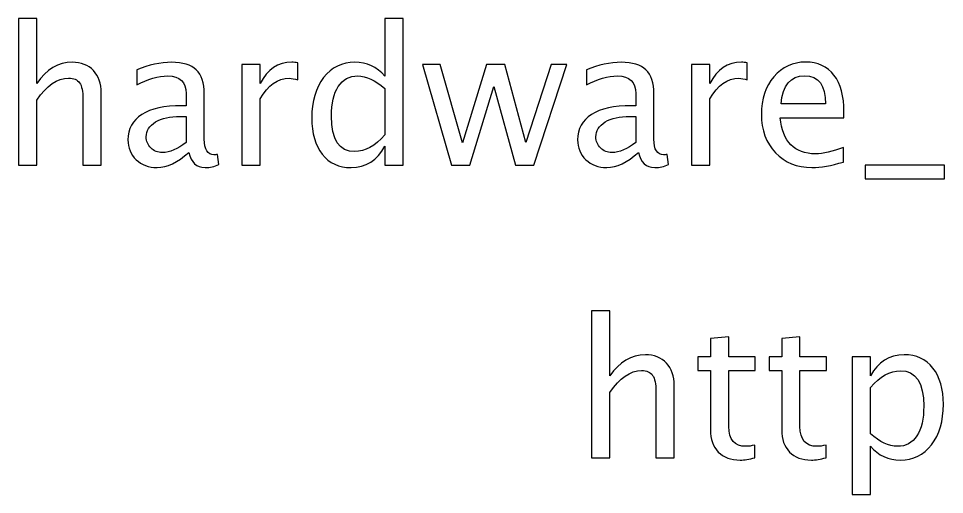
# Model space of a CAD drawing. Header units: centimetres. Extents: x -5.1 to 5.1, y 0.3 to 6.8.
# Drawn here: x -5.121 to -2.548, y 5.505 to 6.828 of the extents above; entities that cross this region are included whole.
import ezdxf

# ---------------------------------------------------------------- set-up
doc = ezdxf.new("R2010")
doc.units = ezdxf.units.CM
doc.header["$MEASUREMENT"] = 0
doc.layers.add('Layer 1', color=7, linetype='Continuous')

msp = doc.modelspace()

# ---------------------------------------------------------------- linework, layer by layer
at = {"layer": 'Layer 1'}
for points, knots in [([(-5.12091, 6.42044), (-5.12091, 6.42044), (-5.12091, 6.82843), (-5.12091, 6.82843), (-5.12091, 6.82843), (-5.12091, 6.82843), (-5.07011, 6.82843), (-5.07011, 6.82843), (-5.07011, 6.82843), (-5.07011, 6.82843), (-5.07011, 6.64789), (-5.07011, 6.64789), (-5.07011, 6.64789), (-5.04321, 6.68714), (-5.01022, 6.70672), (-4.97124, 6.70672), (-4.97124, 6.70672), (-4.94672, 6.70672), (-4.92723, 6.69905), (-4.91286, 6.68361), (-4.91286, 6.68361), (-4.89848, 6.66827), (-4.89125, 6.64754), (-4.89125, 6.62161), (-4.89125, 6.62161), (-4.89125, 6.62161), (-4.89125, 6.42044), (-4.89125, 6.42044), (-4.89125, 6.42044), (-4.89125, 6.42044), (-4.94205, 6.42044), (-4.94205, 6.42044), (-4.94205, 6.42044), (-4.94205, 6.42044), (-4.94205, 6.60503), (-4.94205, 6.60503), (-4.94205, 6.60503), (-4.94205, 6.62585), (-4.94514, 6.64066), (-4.95122, 6.64948), (-4.95122, 6.64948), (-4.9574, 6.65839), (-4.96754, 6.6628), (-4.98174, 6.6628), (-4.98174, 6.6628), (-5.01296, 6.6628), (-5.04242, 6.64243), (-5.07011, 6.60168), (-5.07011, 6.60168), (-5.07011, 6.60168), (-5.07011, 6.42044), (-5.07011, 6.42044), (-5.07011, 6.42044), (-5.07011, 6.42044), (-5.12091, 6.42044), (-5.12091, 6.42044)], [0, 0, 0, 0, 0.0666667, 0.0666667, 0.0666667, 0.0666667, 0.1333333, 0.1333333, 0.1333333, 0.1333333, 0.2, 0.2, 0.2, 0.2, 0.2666667, 0.2666667, 0.2666667, 0.2666667, 0.3333333, 0.3333333, 0.3333333, 0.3333333, 0.4, 0.4, 0.4, 0.4, 0.4666667, 0.4666667, 0.4666667, 0.4666667, 0.5333333, 0.5333333, 0.5333333, 0.5333333, 0.6, 0.6, 0.6, 0.6, 0.6666667, 0.6666667, 0.6666667, 0.6666667, 0.7333333, 0.7333333, 0.7333333, 0.7333333, 0.8, 0.8, 0.8, 0.8, 0.8666667, 0.8666667, 0.8666667, 0.8666667, 1, 1, 1, 1]), ([(-4.10331, 6.42044), (-4.10331, 6.42044), (-4.10331, 6.47309), (-4.10331, 6.47309), (-4.10331, 6.47309), (-4.12404, 6.43376), (-4.15526, 6.41409), (-4.19698, 6.41409), (-4.19698, 6.41409), (-4.23084, 6.41409), (-4.25748, 6.42635), (-4.27688, 6.45096), (-4.27688, 6.45096), (-4.29628, 6.47556), (-4.30598, 6.50916), (-4.30598, 6.55176), (-4.30598, 6.55176), (-4.30598, 6.59833), (-4.29496, 6.63581), (-4.273, 6.66421), (-4.273, 6.66421), (-4.25095, 6.69252), (-4.22202, 6.70672), (-4.18613, 6.70672), (-4.18613, 6.70672), (-4.15288, 6.70672), (-4.12519, 6.69402), (-4.10331, 6.66853), (-4.10331, 6.66853), (-4.10331, 6.66853), (-4.10331, 6.82843), (-4.10331, 6.82843), (-4.10331, 6.82843), (-4.10331, 6.82843), (-4.05251, 6.82843), (-4.05251, 6.82843), (-4.05251, 6.82843), (-4.05251, 6.82843), (-4.05251, 6.42044), (-4.05251, 6.42044), (-4.05251, 6.42044), (-4.05251, 6.42044), (-4.10331, 6.42044), (-4.10331, 6.42044)], [0, 0, 0, 0, 0.0833333, 0.0833333, 0.0833333, 0.0833333, 0.1666667, 0.1666667, 0.1666667, 0.1666667, 0.25, 0.25, 0.25, 0.25, 0.3333333, 0.3333333, 0.3333333, 0.3333333, 0.4166667, 0.4166667, 0.4166667, 0.4166667, 0.5, 0.5, 0.5, 0.5, 0.5833333, 0.5833333, 0.5833333, 0.5833333, 0.6666667, 0.6666667, 0.6666667, 0.6666667, 0.75, 0.75, 0.75, 0.75, 0.8333333, 0.8333333, 0.8333333, 0.8333333, 1, 1, 1, 1]), ([(-4.64792, 6.45616), (-4.67843, 6.42811), (-4.7078, 6.41409), (-4.73602, 6.41409), (-4.73602, 6.41409), (-4.75922, 6.41409), (-4.77853, 6.42132), (-4.79379, 6.43587), (-4.79379, 6.43587), (-4.80914, 6.45043), (-4.81681, 6.46877), (-4.81681, 6.49091), (-4.81681, 6.49091), (-4.81681, 6.52151), (-4.80394, 6.54506), (-4.77818, 6.56146), (-4.77818, 6.56146), (-4.75243, 6.57787), (-4.71548, 6.58607), (-4.66732, 6.58607), (-4.66732, 6.58607), (-4.66732, 6.58607), (-4.65541, 6.58607), (-4.65541, 6.58607), (-4.65541, 6.58607), (-4.65541, 6.58607), (-4.65541, 6.61985), (-4.65541, 6.61985), (-4.65541, 6.61985), (-4.65541, 6.65239), (-4.67235, 6.66862), (-4.7063, 6.66862), (-4.7063, 6.66862), (-4.73259, 6.66862), (-4.76134, 6.66033), (-4.79247, 6.64375), (-4.79247, 6.64375), (-4.79247, 6.64375), (-4.79247, 6.68555), (-4.79247, 6.68555), (-4.79247, 6.68555), (-4.75825, 6.69967), (-4.72597, 6.70672), (-4.69572, 6.70672), (-4.69572, 6.70672), (-4.66459, 6.70672), (-4.64157, 6.69967), (-4.62684, 6.68547), (-4.62684, 6.68547), (-4.61202, 6.67127), (-4.60461, 6.64939), (-4.60461, 6.61985), (-4.60461, 6.61985), (-4.60461, 6.61985), (-4.60461, 6.49311), (-4.60461, 6.49311), (-4.60461, 6.49311), (-4.60461, 6.4641), (-4.59571, 6.44954), (-4.5778, 6.44954), (-4.5778, 6.44954), (-4.5756, 6.44954), (-4.57233, 6.4499), (-4.56801, 6.4506), (-4.56801, 6.4506), (-4.56801, 6.4506), (-4.5644, 6.42238), (-4.5644, 6.42238), (-4.5644, 6.42238), (-4.57595, 6.41682), (-4.58865, 6.41409), (-4.60259, 6.41409), (-4.60259, 6.41409), (-4.62631, 6.41409), (-4.64139, 6.42811), (-4.64792, 6.45616)], [0, 0, 0, 0, 0.05, 0.05, 0.05, 0.05, 0.1, 0.1, 0.1, 0.1, 0.15, 0.15, 0.15, 0.15, 0.2, 0.2, 0.2, 0.2, 0.25, 0.25, 0.25, 0.25, 0.3, 0.3, 0.3, 0.3, 0.35, 0.35, 0.35, 0.35, 0.4, 0.4, 0.4, 0.4, 0.45, 0.45, 0.45, 0.45, 0.5, 0.5, 0.5, 0.5, 0.55, 0.55, 0.55, 0.55, 0.6, 0.6, 0.6, 0.6, 0.65, 0.65, 0.65, 0.65, 0.7, 0.7, 0.7, 0.7, 0.75, 0.75, 0.75, 0.75, 0.8, 0.8, 0.8, 0.8, 0.85, 0.85, 0.85, 0.85, 0.9, 0.9, 0.9, 0.9, 1, 1, 1, 1]), ([(-4.50028, 6.42044), (-4.50028, 6.42044), (-4.50028, 6.7009), (-4.50028, 6.7009), (-4.50028, 6.7009), (-4.50028, 6.7009), (-4.44948, 6.7009), (-4.44948, 6.7009), (-4.44948, 6.7009), (-4.44948, 6.7009), (-4.44948, 6.64789), (-4.44948, 6.64789), (-4.44948, 6.64789), (-4.42928, 6.68714), (-4.4, 6.70672), (-4.36155, 6.70672), (-4.36155, 6.70672), (-4.35635, 6.70672), (-4.35088, 6.70628), (-4.34523, 6.7054), (-4.34523, 6.7054), (-4.34523, 6.7054), (-4.34523, 6.65786), (-4.34523, 6.65786), (-4.34523, 6.65786), (-4.35405, 6.66077), (-4.36181, 6.66227), (-4.36852, 6.66227), (-4.36852, 6.66227), (-4.4008, 6.66227), (-4.42778, 6.64322), (-4.44948, 6.60503), (-4.44948, 6.60503), (-4.44948, 6.60503), (-4.44948, 6.42044), (-4.44948, 6.42044), (-4.44948, 6.42044), (-4.44948, 6.42044), (-4.50028, 6.42044), (-4.50028, 6.42044)], [0, 0, 0, 0, 0.0909091, 0.0909091, 0.0909091, 0.0909091, 0.1818182, 0.1818182, 0.1818182, 0.1818182, 0.2727273, 0.2727273, 0.2727273, 0.2727273, 0.3636364, 0.3636364, 0.3636364, 0.3636364, 0.4545455, 0.4545455, 0.4545455, 0.4545455, 0.5454545, 0.5454545, 0.5454545, 0.5454545, 0.6363636, 0.6363636, 0.6363636, 0.6363636, 0.7272727, 0.7272727, 0.7272727, 0.7272727, 0.8181818, 0.8181818, 0.8181818, 0.8181818, 1, 1, 1, 1]), ([(-3.91793, 6.42044), (-3.91793, 6.42044), (-3.99836, 6.7009), (-3.99836, 6.7009), (-3.99836, 6.7009), (-3.99836, 6.7009), (-3.9488, 6.7009), (-3.9488, 6.7009), (-3.9488, 6.7009), (-3.9488, 6.7009), (-3.88715, 6.48315), (-3.88715, 6.48315), (-3.88715, 6.48315), (-3.88715, 6.48315), (-3.82065, 6.7009), (-3.82065, 6.7009), (-3.82065, 6.7009), (-3.82065, 6.7009), (-3.76985, 6.7009), (-3.76985, 6.7009), (-3.76985, 6.7009), (-3.76985, 6.7009), (-3.71138, 6.4835), (-3.71138, 6.4835), (-3.71138, 6.4835), (-3.71138, 6.4835), (-3.64065, 6.7009), (-3.64065, 6.7009), (-3.64065, 6.7009), (-3.64065, 6.7009), (-3.59725, 6.7009), (-3.59725, 6.7009), (-3.59725, 6.7009), (-3.59725, 6.7009), (-3.6888, 6.42044), (-3.6888, 6.42044), (-3.6888, 6.42044), (-3.6888, 6.42044), (-3.7396, 6.42044), (-3.7396, 6.42044), (-3.7396, 6.42044), (-3.7396, 6.42044), (-3.79975, 6.63916), (-3.79975, 6.63916), (-3.79975, 6.63916), (-3.79975, 6.63916), (-3.86713, 6.42044), (-3.86713, 6.42044), (-3.86713, 6.42044), (-3.86713, 6.42044), (-3.91793, 6.42044), (-3.91793, 6.42044)], [0, 0, 0, 0, 0.0714286, 0.0714286, 0.0714286, 0.0714286, 0.1428571, 0.1428571, 0.1428571, 0.1428571, 0.2142857, 0.2142857, 0.2142857, 0.2142857, 0.2857143, 0.2857143, 0.2857143, 0.2857143, 0.3571429, 0.3571429, 0.3571429, 0.3571429, 0.4285714, 0.4285714, 0.4285714, 0.4285714, 0.5, 0.5, 0.5, 0.5, 0.5714286, 0.5714286, 0.5714286, 0.5714286, 0.6428571, 0.6428571, 0.6428571, 0.6428571, 0.7142857, 0.7142857, 0.7142857, 0.7142857, 0.7857143, 0.7857143, 0.7857143, 0.7857143, 0.8571429, 0.8571429, 0.8571429, 0.8571429, 1, 1, 1, 1]), ([(-3.39846, 6.45616), (-3.42897, 6.42811), (-3.45834, 6.41409), (-3.48656, 6.41409), (-3.48656, 6.41409), (-3.50976, 6.41409), (-3.52907, 6.42132), (-3.54433, 6.43587), (-3.54433, 6.43587), (-3.55968, 6.45043), (-3.56735, 6.46877), (-3.56735, 6.49091), (-3.56735, 6.49091), (-3.56735, 6.52151), (-3.55448, 6.54506), (-3.52872, 6.56146), (-3.52872, 6.56146), (-3.50297, 6.57787), (-3.46602, 6.58607), (-3.41786, 6.58607), (-3.41786, 6.58607), (-3.41786, 6.58607), (-3.40595, 6.58607), (-3.40595, 6.58607), (-3.40595, 6.58607), (-3.40595, 6.58607), (-3.40595, 6.61985), (-3.40595, 6.61985), (-3.40595, 6.61985), (-3.40595, 6.65239), (-3.42289, 6.66862), (-3.45684, 6.66862), (-3.45684, 6.66862), (-3.48313, 6.66862), (-3.51188, 6.66033), (-3.54301, 6.64375), (-3.54301, 6.64375), (-3.54301, 6.64375), (-3.54301, 6.68555), (-3.54301, 6.68555), (-3.54301, 6.68555), (-3.50879, 6.69967), (-3.47651, 6.70672), (-3.44626, 6.70672), (-3.44626, 6.70672), (-3.41513, 6.70672), (-3.39211, 6.69967), (-3.37738, 6.68547), (-3.37738, 6.68547), (-3.36256, 6.67127), (-3.35515, 6.64939), (-3.35515, 6.61985), (-3.35515, 6.61985), (-3.35515, 6.61985), (-3.35515, 6.49311), (-3.35515, 6.49311), (-3.35515, 6.49311), (-3.35515, 6.4641), (-3.34625, 6.44954), (-3.32834, 6.44954), (-3.32834, 6.44954), (-3.32614, 6.44954), (-3.32287, 6.4499), (-3.31855, 6.4506), (-3.31855, 6.4506), (-3.31855, 6.4506), (-3.31494, 6.42238), (-3.31494, 6.42238), (-3.31494, 6.42238), (-3.32649, 6.41682), (-3.33919, 6.41409), (-3.35313, 6.41409), (-3.35313, 6.41409), (-3.37685, 6.41409), (-3.39193, 6.42811), (-3.39846, 6.45616)], [0, 0, 0, 0, 0.05, 0.05, 0.05, 0.05, 0.1, 0.1, 0.1, 0.1, 0.15, 0.15, 0.15, 0.15, 0.2, 0.2, 0.2, 0.2, 0.25, 0.25, 0.25, 0.25, 0.3, 0.3, 0.3, 0.3, 0.35, 0.35, 0.35, 0.35, 0.4, 0.4, 0.4, 0.4, 0.45, 0.45, 0.45, 0.45, 0.5, 0.5, 0.5, 0.5, 0.55, 0.55, 0.55, 0.55, 0.6, 0.6, 0.6, 0.6, 0.65, 0.65, 0.65, 0.65, 0.7, 0.7, 0.7, 0.7, 0.75, 0.75, 0.75, 0.75, 0.8, 0.8, 0.8, 0.8, 0.85, 0.85, 0.85, 0.85, 0.9, 0.9, 0.9, 0.9, 1, 1, 1, 1]), ([(-3.25082, 6.42044), (-3.25082, 6.42044), (-3.25082, 6.7009), (-3.25082, 6.7009), (-3.25082, 6.7009), (-3.25082, 6.7009), (-3.20002, 6.7009), (-3.20002, 6.7009), (-3.20002, 6.7009), (-3.20002, 6.7009), (-3.20002, 6.64789), (-3.20002, 6.64789), (-3.20002, 6.64789), (-3.17982, 6.68714), (-3.15054, 6.70672), (-3.11209, 6.70672), (-3.11209, 6.70672), (-3.10689, 6.70672), (-3.10142, 6.70628), (-3.09577, 6.7054), (-3.09577, 6.7054), (-3.09577, 6.7054), (-3.09577, 6.65786), (-3.09577, 6.65786), (-3.09577, 6.65786), (-3.10459, 6.66077), (-3.11235, 6.66227), (-3.11906, 6.66227), (-3.11906, 6.66227), (-3.15134, 6.66227), (-3.17832, 6.64322), (-3.20002, 6.60503), (-3.20002, 6.60503), (-3.20002, 6.60503), (-3.20002, 6.42044), (-3.20002, 6.42044), (-3.20002, 6.42044), (-3.20002, 6.42044), (-3.25082, 6.42044), (-3.25082, 6.42044)], [0, 0, 0, 0, 0.0909091, 0.0909091, 0.0909091, 0.0909091, 0.1818182, 0.1818182, 0.1818182, 0.1818182, 0.2727273, 0.2727273, 0.2727273, 0.2727273, 0.3636364, 0.3636364, 0.3636364, 0.3636364, 0.4545455, 0.4545455, 0.4545455, 0.4545455, 0.5454545, 0.5454545, 0.5454545, 0.5454545, 0.6363636, 0.6363636, 0.6363636, 0.6363636, 0.7272727, 0.7272727, 0.7272727, 0.7272727, 0.8181818, 0.8181818, 0.8181818, 0.8181818, 1, 1, 1, 1]), ([(-2.82845, 6.42944), (-2.86258, 6.41921), (-2.89178, 6.41409), (-2.91612, 6.41409), (-2.91612, 6.41409), (-2.95766, 6.41409), (-2.99144, 6.42785), (-3.01745, 6.45528), (-3.01745, 6.45528), (-3.04347, 6.48271), (-3.05652, 6.51825), (-3.05652, 6.56199), (-3.05652, 6.56199), (-3.05652, 6.60441), (-3.04506, 6.63925), (-3.02204, 6.6665), (-3.02204, 6.6665), (-2.99902, 6.69367), (-2.96956, 6.70725), (-2.93367, 6.70725), (-2.93367, 6.70725), (-2.89971, 6.70725), (-2.87343, 6.69517), (-2.85491, 6.671), (-2.85491, 6.671), (-2.83639, 6.64684), (-2.82713, 6.61262), (-2.82713, 6.56825), (-2.82713, 6.56825), (-2.82713, 6.56825), (-2.82739, 6.55273), (-2.82739, 6.55273), (-2.82739, 6.55273), (-2.82739, 6.55273), (-3.00467, 6.55273), (-3.00467, 6.55273), (-3.00467, 6.55273), (-2.99726, 6.4857), (-2.96454, 6.45219), (-2.90659, 6.45219), (-2.90659, 6.45219), (-2.88534, 6.45219), (-2.85932, 6.45819), (-2.82845, 6.47018), (-2.82845, 6.47018), (-2.82845, 6.47018), (-2.82845, 6.42944), (-2.82845, 6.42944)], [0, 0, 0, 0, 0.0769231, 0.0769231, 0.0769231, 0.0769231, 0.1538462, 0.1538462, 0.1538462, 0.1538462, 0.2307692, 0.2307692, 0.2307692, 0.2307692, 0.3076923, 0.3076923, 0.3076923, 0.3076923, 0.3846154, 0.3846154, 0.3846154, 0.3846154, 0.4615385, 0.4615385, 0.4615385, 0.4615385, 0.5384615, 0.5384615, 0.5384615, 0.5384615, 0.6153846, 0.6153846, 0.6153846, 0.6153846, 0.6923077, 0.6923077, 0.6923077, 0.6923077, 0.7692308, 0.7692308, 0.7692308, 0.7692308, 0.8461538, 0.8461538, 0.8461538, 0.8461538, 1, 1, 1, 1]), ([(-4.10331, 6.63378), (-4.12968, 6.65698), (-4.15464, 6.66862), (-4.17828, 6.66862), (-4.17828, 6.66862), (-4.20156, 6.66862), (-4.21955, 6.65892), (-4.23234, 6.63943), (-4.23234, 6.63943), (-4.24513, 6.62003), (-4.25148, 6.59251), (-4.25148, 6.55688), (-4.25148, 6.55688), (-4.25148, 6.49135), (-4.22978, 6.45854), (-4.1863, 6.45854), (-4.1863, 6.45854), (-4.15808, 6.45854), (-4.13039, 6.47397), (-4.10331, 6.50475), (-4.10331, 6.50475), (-4.10331, 6.50475), (-4.10331, 6.63378), (-4.10331, 6.63378)], [0, 0, 0, 0, 0.1428571, 0.1428571, 0.1428571, 0.1428571, 0.2857143, 0.2857143, 0.2857143, 0.2857143, 0.4285714, 0.4285714, 0.4285714, 0.4285714, 0.5714286, 0.5714286, 0.5714286, 0.5714286, 0.7142857, 0.7142857, 0.7142857, 0.7142857, 1, 1, 1, 1]), ([(-3.00202, 6.59083), (-3.00202, 6.59083), (-2.87819, 6.59083), (-2.87819, 6.59083), (-2.87819, 6.59083), (-2.87819, 6.64304), (-2.89769, 6.66915), (-2.93658, 6.66915), (-2.93658, 6.66915), (-2.97574, 6.66915), (-2.99752, 6.64304), (-3.00202, 6.59083)], [0, 0, 0, 0, 0.25, 0.25, 0.25, 0.25, 0.5, 0.5, 0.5, 0.5, 1, 1, 1, 1]), ([(-4.65541, 6.48385), (-4.65541, 6.48385), (-4.65541, 6.55591), (-4.65541, 6.55591), (-4.65541, 6.55591), (-4.65541, 6.55591), (-4.67173, 6.55644), (-4.67173, 6.55644), (-4.67173, 6.55644), (-4.69995, 6.55644), (-4.72271, 6.55123), (-4.74008, 6.54083), (-4.74008, 6.54083), (-4.75737, 6.53033), (-4.76601, 6.51648), (-4.76601, 6.4992), (-4.76601, 6.4992), (-4.76601, 6.48712), (-4.76169, 6.47688), (-4.75313, 6.46851), (-4.75313, 6.46851), (-4.74449, 6.46013), (-4.734, 6.45589), (-4.72156, 6.45589), (-4.72156, 6.45589), (-4.70039, 6.45589), (-4.67835, 6.46524), (-4.65541, 6.48385)], [0, 0, 0, 0, 0.125, 0.125, 0.125, 0.125, 0.25, 0.25, 0.25, 0.25, 0.375, 0.375, 0.375, 0.375, 0.5, 0.5, 0.5, 0.5, 0.625, 0.625, 0.625, 0.625, 0.75, 0.75, 0.75, 0.75, 1, 1, 1, 1]), ([(-3.40595, 6.48385), (-3.40595, 6.48385), (-3.40595, 6.55591), (-3.40595, 6.55591), (-3.40595, 6.55591), (-3.40595, 6.55591), (-3.42227, 6.55644), (-3.42227, 6.55644), (-3.42227, 6.55644), (-3.45049, 6.55644), (-3.47325, 6.55123), (-3.49062, 6.54083), (-3.49062, 6.54083), (-3.50791, 6.53033), (-3.51655, 6.51648), (-3.51655, 6.4992), (-3.51655, 6.4992), (-3.51655, 6.48712), (-3.51223, 6.47688), (-3.50367, 6.46851), (-3.50367, 6.46851), (-3.49503, 6.46013), (-3.48454, 6.45589), (-3.4721, 6.45589), (-3.4721, 6.45589), (-3.45093, 6.45589), (-3.42889, 6.46524), (-3.40595, 6.48385)], [0, 0, 0, 0, 0.125, 0.125, 0.125, 0.125, 0.25, 0.25, 0.25, 0.25, 0.375, 0.375, 0.375, 0.375, 0.5, 0.5, 0.5, 0.5, 0.625, 0.625, 0.625, 0.625, 0.75, 0.75, 0.75, 0.75, 1, 1, 1, 1]), ([(-2.76803, 6.38234), (-2.76803, 6.38234), (-2.76803, 6.42044), (-2.76803, 6.42044), (-2.76803, 6.42044), (-2.76803, 6.42044), (-2.5479, 6.42044), (-2.5479, 6.42044), (-2.5479, 6.42044), (-2.5479, 6.42044), (-2.5479, 6.38234), (-2.5479, 6.38234), (-2.5479, 6.38234), (-2.5479, 6.38234), (-2.76803, 6.38234), (-2.76803, 6.38234)], [0, 0, 0, 0, 0.2, 0.2, 0.2, 0.2, 0.4, 0.4, 0.4, 0.4, 0.6, 0.6, 0.6, 0.6, 1, 1, 1, 1]), ([(-3.5287, 5.60729), (-3.5287, 5.60729), (-3.5287, 6.01528), (-3.5287, 6.01528), (-3.5287, 6.01528), (-3.5287, 6.01528), (-3.4779, 6.01528), (-3.4779, 6.01528), (-3.4779, 6.01528), (-3.4779, 6.01528), (-3.4779, 5.83474), (-3.4779, 5.83474), (-3.4779, 5.83474), (-3.451, 5.87399), (-3.41801, 5.89357), (-3.37903, 5.89357), (-3.37903, 5.89357), (-3.35451, 5.89357), (-3.33502, 5.8859), (-3.32065, 5.87046), (-3.32065, 5.87046), (-3.30627, 5.85512), (-3.29904, 5.83439), (-3.29904, 5.80846), (-3.29904, 5.80846), (-3.29904, 5.80846), (-3.29904, 5.60729), (-3.29904, 5.60729), (-3.29904, 5.60729), (-3.29904, 5.60729), (-3.34984, 5.60729), (-3.34984, 5.60729), (-3.34984, 5.60729), (-3.34984, 5.60729), (-3.34984, 5.79188), (-3.34984, 5.79188), (-3.34984, 5.79188), (-3.34984, 5.8127), (-3.35293, 5.82751), (-3.35901, 5.83633), (-3.35901, 5.83633), (-3.36519, 5.84524), (-3.37533, 5.84965), (-3.38953, 5.84965), (-3.38953, 5.84965), (-3.42075, 5.84965), (-3.45021, 5.82928), (-3.4779, 5.78853), (-3.4779, 5.78853), (-3.4779, 5.78853), (-3.4779, 5.60729), (-3.4779, 5.60729), (-3.4779, 5.60729), (-3.4779, 5.60729), (-3.5287, 5.60729), (-3.5287, 5.60729)], [0, 0, 0, 0, 0.0666667, 0.0666667, 0.0666667, 0.0666667, 0.1333333, 0.1333333, 0.1333333, 0.1333333, 0.2, 0.2, 0.2, 0.2, 0.2666667, 0.2666667, 0.2666667, 0.2666667, 0.3333333, 0.3333333, 0.3333333, 0.3333333, 0.4, 0.4, 0.4, 0.4, 0.4666667, 0.4666667, 0.4666667, 0.4666667, 0.5333333, 0.5333333, 0.5333333, 0.5333333, 0.6, 0.6, 0.6, 0.6, 0.6666667, 0.6666667, 0.6666667, 0.6666667, 0.7333333, 0.7333333, 0.7333333, 0.7333333, 0.8, 0.8, 0.8, 0.8, 0.8666667, 0.8666667, 0.8666667, 0.8666667, 1, 1, 1, 1]), ([(-3.07485, 5.60738), (-3.09055, 5.60306), (-3.10422, 5.60094), (-3.11577, 5.60094), (-3.11577, 5.60094), (-3.1417, 5.60094), (-3.16189, 5.60835), (-3.17636, 5.62317), (-3.17636, 5.62317), (-3.19091, 5.63798), (-3.19814, 5.65853), (-3.19814, 5.6849), (-3.19814, 5.6849), (-3.19814, 5.6849), (-3.19814, 5.84965), (-3.19814, 5.84965), (-3.19814, 5.84965), (-3.19814, 5.84965), (-3.23324, 5.84965), (-3.23324, 5.84965), (-3.23324, 5.84965), (-3.23324, 5.84965), (-3.23324, 5.88775), (-3.23324, 5.88775), (-3.23324, 5.88775), (-3.23324, 5.88775), (-3.19814, 5.88775), (-3.19814, 5.88775), (-3.19814, 5.88775), (-3.19814, 5.88775), (-3.19814, 5.93846), (-3.19814, 5.93846), (-3.19814, 5.93846), (-3.19814, 5.93846), (-3.14734, 5.94331), (-3.14734, 5.94331), (-3.14734, 5.94331), (-3.14734, 5.94331), (-3.14734, 5.88775), (-3.14734, 5.88775), (-3.14734, 5.88775), (-3.14734, 5.88775), (-3.07379, 5.88775), (-3.07379, 5.88775), (-3.07379, 5.88775), (-3.07379, 5.88775), (-3.07379, 5.84965), (-3.07379, 5.84965), (-3.07379, 5.84965), (-3.07379, 5.84965), (-3.14734, 5.84965), (-3.14734, 5.84965), (-3.14734, 5.84965), (-3.14734, 5.84965), (-3.14734, 5.69407), (-3.14734, 5.69407), (-3.14734, 5.69407), (-3.14734, 5.65738), (-3.13138, 5.63904), (-3.09954, 5.63904), (-3.09954, 5.63904), (-3.09275, 5.63904), (-3.08455, 5.64019), (-3.07485, 5.64239), (-3.07485, 5.64239), (-3.07485, 5.64239), (-3.07485, 5.60738), (-3.07485, 5.60738)], [0, 0, 0, 0, 0.0555556, 0.0555556, 0.0555556, 0.0555556, 0.1111111, 0.1111111, 0.1111111, 0.1111111, 0.1666667, 0.1666667, 0.1666667, 0.1666667, 0.2222222, 0.2222222, 0.2222222, 0.2222222, 0.2777778, 0.2777778, 0.2777778, 0.2777778, 0.3333333, 0.3333333, 0.3333333, 0.3333333, 0.3888889, 0.3888889, 0.3888889, 0.3888889, 0.4444444, 0.4444444, 0.4444444, 0.4444444, 0.5, 0.5, 0.5, 0.5, 0.5555556, 0.5555556, 0.5555556, 0.5555556, 0.6111111, 0.6111111, 0.6111111, 0.6111111, 0.6666667, 0.6666667, 0.6666667, 0.6666667, 0.7222222, 0.7222222, 0.7222222, 0.7222222, 0.7777778, 0.7777778, 0.7777778, 0.7777778, 0.8333333, 0.8333333, 0.8333333, 0.8333333, 0.8888889, 0.8888889, 0.8888889, 0.8888889, 1, 1, 1, 1]), ([(-2.87694, 5.60738), (-2.89264, 5.60306), (-2.90631, 5.60094), (-2.91786, 5.60094), (-2.91786, 5.60094), (-2.94379, 5.60094), (-2.96398, 5.60835), (-2.97845, 5.62317), (-2.97845, 5.62317), (-2.993, 5.63798), (-3.00023, 5.65853), (-3.00023, 5.6849), (-3.00023, 5.6849), (-3.00023, 5.6849), (-3.00023, 5.84965), (-3.00023, 5.84965), (-3.00023, 5.84965), (-3.00023, 5.84965), (-3.03533, 5.84965), (-3.03533, 5.84965), (-3.03533, 5.84965), (-3.03533, 5.84965), (-3.03533, 5.88775), (-3.03533, 5.88775), (-3.03533, 5.88775), (-3.03533, 5.88775), (-3.00023, 5.88775), (-3.00023, 5.88775), (-3.00023, 5.88775), (-3.00023, 5.88775), (-3.00023, 5.93846), (-3.00023, 5.93846), (-3.00023, 5.93846), (-3.00023, 5.93846), (-2.94943, 5.94331), (-2.94943, 5.94331), (-2.94943, 5.94331), (-2.94943, 5.94331), (-2.94943, 5.88775), (-2.94943, 5.88775), (-2.94943, 5.88775), (-2.94943, 5.88775), (-2.87588, 5.88775), (-2.87588, 5.88775), (-2.87588, 5.88775), (-2.87588, 5.88775), (-2.87588, 5.84965), (-2.87588, 5.84965), (-2.87588, 5.84965), (-2.87588, 5.84965), (-2.94943, 5.84965), (-2.94943, 5.84965), (-2.94943, 5.84965), (-2.94943, 5.84965), (-2.94943, 5.69407), (-2.94943, 5.69407), (-2.94943, 5.69407), (-2.94943, 5.65738), (-2.93347, 5.63904), (-2.90163, 5.63904), (-2.90163, 5.63904), (-2.89484, 5.63904), (-2.88664, 5.64019), (-2.87694, 5.64239), (-2.87694, 5.64239), (-2.87694, 5.64239), (-2.87694, 5.60738), (-2.87694, 5.60738)], [0, 0, 0, 0, 0.0555556, 0.0555556, 0.0555556, 0.0555556, 0.1111111, 0.1111111, 0.1111111, 0.1111111, 0.1666667, 0.1666667, 0.1666667, 0.1666667, 0.2222222, 0.2222222, 0.2222222, 0.2222222, 0.2777778, 0.2777778, 0.2777778, 0.2777778, 0.3333333, 0.3333333, 0.3333333, 0.3333333, 0.3888889, 0.3888889, 0.3888889, 0.3888889, 0.4444444, 0.4444444, 0.4444444, 0.4444444, 0.5, 0.5, 0.5, 0.5, 0.5555556, 0.5555556, 0.5555556, 0.5555556, 0.6111111, 0.6111111, 0.6111111, 0.6111111, 0.6666667, 0.6666667, 0.6666667, 0.6666667, 0.7222222, 0.7222222, 0.7222222, 0.7222222, 0.7777778, 0.7777778, 0.7777778, 0.7777778, 0.8333333, 0.8333333, 0.8333333, 0.8333333, 0.8888889, 0.8888889, 0.8888889, 0.8888889, 1, 1, 1, 1]), ([(-2.80444, 5.50516), (-2.80444, 5.50516), (-2.80444, 5.88775), (-2.80444, 5.88775), (-2.80444, 5.88775), (-2.80444, 5.88775), (-2.75364, 5.88775), (-2.75364, 5.88775), (-2.75364, 5.88775), (-2.75364, 5.88775), (-2.75364, 5.83474), (-2.75364, 5.83474), (-2.75364, 5.83474), (-2.73283, 5.87399), (-2.70152, 5.89357), (-2.6598, 5.89357), (-2.6598, 5.89357), (-2.62602, 5.89357), (-2.59947, 5.88131), (-2.58007, 5.85671), (-2.58007, 5.85671), (-2.56067, 5.8321), (-2.55097, 5.7985), (-2.55097, 5.7559), (-2.55097, 5.7559), (-2.55097, 5.70951), (-2.56199, 5.67203), (-2.58395, 5.64363), (-2.58395, 5.64363), (-2.60591, 5.61514), (-2.63484, 5.60094), (-2.67065, 5.60094), (-2.67065, 5.60094), (-2.7039, 5.60094), (-2.73159, 5.61364), (-2.75364, 5.63913), (-2.75364, 5.63913), (-2.75364, 5.63913), (-2.75364, 5.50516), (-2.75364, 5.50516), (-2.75364, 5.50516), (-2.75364, 5.50516), (-2.80444, 5.50516), (-2.80444, 5.50516)], [0, 0, 0, 0, 0.0833333, 0.0833333, 0.0833333, 0.0833333, 0.1666667, 0.1666667, 0.1666667, 0.1666667, 0.25, 0.25, 0.25, 0.25, 0.3333333, 0.3333333, 0.3333333, 0.3333333, 0.4166667, 0.4166667, 0.4166667, 0.4166667, 0.5, 0.5, 0.5, 0.5, 0.5833333, 0.5833333, 0.5833333, 0.5833333, 0.6666667, 0.6666667, 0.6666667, 0.6666667, 0.75, 0.75, 0.75, 0.75, 0.8333333, 0.8333333, 0.8333333, 0.8333333, 1, 1, 1, 1]), ([(-2.75364, 5.67414), (-2.72745, 5.65077), (-2.70249, 5.63904), (-2.67876, 5.63904), (-2.67876, 5.63904), (-2.65539, 5.63904), (-2.63731, 5.64883), (-2.62461, 5.66832), (-2.62461, 5.66832), (-2.61182, 5.68781), (-2.60547, 5.71524), (-2.60547, 5.7507), (-2.60547, 5.7507), (-2.60547, 5.81631), (-2.62717, 5.84912), (-2.67056, 5.84912), (-2.67056, 5.84912), (-2.69896, 5.84912), (-2.72665, 5.83377), (-2.75364, 5.80299), (-2.75364, 5.80299), (-2.75364, 5.80299), (-2.75364, 5.67414), (-2.75364, 5.67414)], [0, 0, 0, 0, 0.1428571, 0.1428571, 0.1428571, 0.1428571, 0.2857143, 0.2857143, 0.2857143, 0.2857143, 0.4285714, 0.4285714, 0.4285714, 0.4285714, 0.5714286, 0.5714286, 0.5714286, 0.5714286, 0.7142857, 0.7142857, 0.7142857, 0.7142857, 1, 1, 1, 1])]:
    msp.add_open_spline(points, degree=3, knots=knots, dxfattribs=at)

doc.saveas('drawing.dxf')
